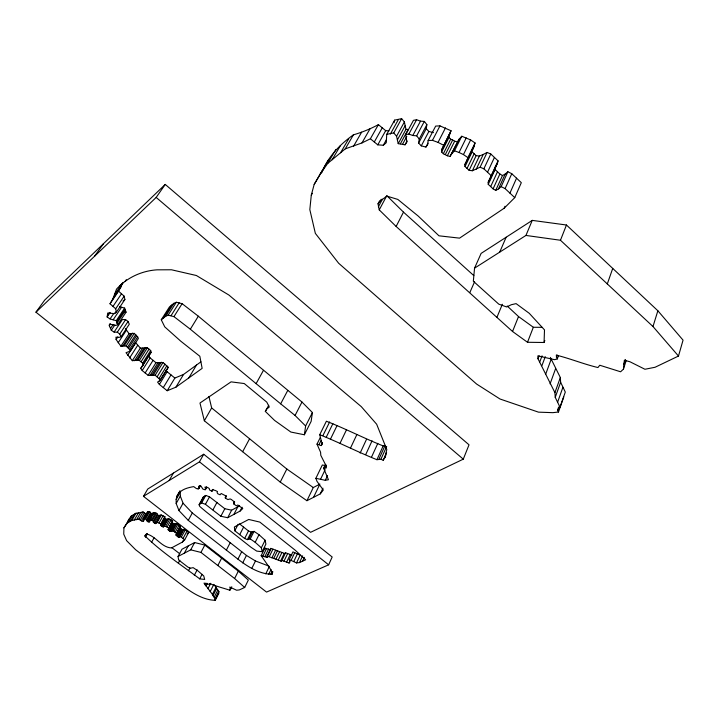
<?xml version="1.0" encoding="UTF-8"?>
<svg xmlns="http://www.w3.org/2000/svg" width="719" height="719" viewBox="0 0 719 719"><rect width="100%" height="100%" fill="white"/><g stroke="black" fill="none" stroke-linecap="round" stroke-linejoin="round"><path stroke-width="1.08" d="M268.439 565.934L255.47 560.973L246.446 555.419L192.306 512.98L183.066 503.21L180.307 496.092L180.307 492.093L176.164 499.489L176.173 503.48L178.968 510.589L188.27 520.367L237.935 559.148C247.785 566.77 259.604 574.256 272.438 574.31L271.98 573.645L272.528 572.755L269.661 567.884L261.159 555.679L264.889 548.103L270.605 549.774L266.893 557.36L261.159 555.679M215.287 600.311C203.279 600.023 192.324 592.959 182.994 585.931L135.63 549.747L126.643 540.688L123.74 534.163L123.929 527.854L127.155 523.18L131.838 520.385L138.902 519.1L141.427 520.907L143.099 521.257L143.836 520.781L143.53 518.776L145.535 518.759L147.431 521.545L149.507 522.138L149.903 521.554L149.139 519.72L153.255 512.494L156.517 513.258L157.452 514.148L153.345 521.383L153.399 522.327L155.771 523.621L160.112 514.894L161.362 515.038L164.894 516.718L160.508 524.951L162.521 526.676L163.357 526.955L168.345 518.525L172.614 520.745L168.129 529.606L169.738 531.17L172.695 530.874L176.712 523.585L180.433 526.11L176.02 534.918L177.881 536.742L178.743 537.237L180.038 536.536L184.028 529.229L188.666 532.509L184.702 539.816L182.419 542.054L171.464 547.941C161.389 547.402 156.329 536.599 146.964 534.064L144.708 535.646C161.02 551.671 181.215 564.918 199.711 578.858L204.681 579.46L203.729 575.919L197.833 570.778L193.132 567.642L190.571 568.217L188.01 567.165L178.636 559.957L178.051 556.47L181.961 549.244L194.615 542.548L204.816 545.074L238.322 571.147L248.343 580.089L244.685 587.477L239.247 589.948L236.569 590.218L229.783 587.028L230.386 589.544L229.828 590.227C222.944 587.953 216.599 586.425 209.418 583.46L210.056 584.592L203.98 583.091L212.402 594.379L215.287 598.882L214.837 599.691L215.287 600.311L218.944 593.094L218.495 592.474L218.953 591.656L214.406 585.095M168.435 529.157L172.614 520.745M544.831 340.482L544.067 342.496L527.503 342.28L512.539 331.486L396.133 226.458L379.246 209.885L378.023 203.801L380.162 201.131L386.84 196.098L397.832 199.424L418.224 216.077L438.976 235.814L459.558 238.142L504.145 208.24L514.759 197.626L521.32 182.662L511.775 173.71L507.884 171.751L501.161 186.643L498.447 188.944L495.724 190.391L493.099 188.854L488.255 184.352L488.183 182.284L497.485 163.267L498.042 160.822L490.807 154.028L487.087 152.446L480.103 167.203L472.365 170.754L469.103 170.331L465.031 166.547L464.807 164.687L473.462 147.925L475.061 142.973L470.639 139.935L461.778 136.233L459.082 139.207L450.094 156.436L447.344 155.771L443.344 153.74L441.637 151.988L441.7 149.696L451.065 130.768L439.974 125.879L435.678 126.077L428.129 140.529L427.751 144.366L425.945 147.062L421.289 145.876L418.62 143.072L419.249 139.037L426.879 124.639L424.336 121.43L420.498 121.143L416.58 119.722L413.461 120.325L405.714 134.651L406.891 142.038L405.031 144.816L398.209 143.647L396.564 136.25L393.769 132.916L386.741 134.345L386.247 142.722L383.317 145.247L377.781 144.852L370.384 138.785L361.954 142.937L345.273 148.851L327.702 163.411L320.306 173.944L314.176 184.415L311.291 195.137L309.826 209.606L315.353 233.378L338.631 263.226L476.589 384.036L499.993 399L538.477 412.149L552.848 412.661L558.474 412.023L563.786 396.942M441.637 151.988L449.007 137.455L449.087 135.163M544.067 342.496L544.499 329.886L529.274 313.322L516.098 303.625L511.335 304.721L506.616 306.95L498.788 304.155L473.336 281.219L474.558 268.151L481.119 253.394L532.249 220.382L566.464 225.011L657.867 310.77L683.05 340.141L678.484 356.049L655.063 367.265L644.934 369.26L629.997 361.783L624.371 360.21L623.445 369.108L620.605 371.786L599.745 365.234L597.965 367.544C583.9 364.209 570.392 358.637 556.281 355.123L557.279 358.943L554.529 359.671L537.866 355.878L537.992 358.781L554.915 392.628L555.239 397.346L559.984 407.161L557.593 410.073L558.474 412.023M147.728 512.845L147.665 511.569L149.66 511.542L151.538 514.337L152.877 514.615M164.894 516.718L160.508 524.951M268.735 405.291L265.329 411.403L274.586 420.426L290.862 432.047L304.38 434.77L311.138 421.37L312.423 412.544L301.989 402.047L198.327 316.198L182.114 303.679L176.326 302.25L173.899 303.31L169.468 306.914L161.272 319.784L164.759 326.884L180.837 341.246L199.828 356.256L202.147 368.362L175.876 387.199L167.194 390.741L159.366 384.422L157.587 382.122L160.499 379.974L155.16 375.192L148.123 375.336L142.2 370.555L140.708 368.389L143.198 364.901L142.686 363.131L139.369 360.444L137.832 360.057L132.323 360.695L126.023 352.705L130.256 351.115L129.546 349.551L126.113 345.965L120.882 346.207L116.127 339.512L115.948 337.166L119.003 337.427L121.053 336.762L119.767 334.038L117.296 332.214L114.087 332.088L111.301 330.282L109.288 325.698L109.504 323.99L115.579 325.482L117.709 324.736L126.068 312.145L124.639 308.092L119.516 306.662M304.38 434.77L305.62 425.99L312.423 412.544M418.62 143.072L426.223 128.665L426.879 124.639M176.164 499.489L176.766 496.55L179.885 490.987M394.102 122.625L394.65 120.127L401.633 118.653L404.384 121.969L405.974 129.357L398.209 143.647M378.886 459.198L385.114 445.394L383.164 445.915C364.048 438.275 345.533 428.767 326.399 421.217L319.73 434.725C339 442.374 357.667 451.963 376.936 459.702L380.908 459.252L383.182 460.259L384.944 457.455L386.804 449.537L376.666 424.237L361.306 406.648L228.885 295.024L196.377 275.512L171.473 269.778L157.048 269.832C141.706 270.802 126.868 277.669 116.532 289.11L112.802 299.023L110.016 303.769L115.678 308.802L116.433 312.136L114.555 313.61L107.715 313.044L107.131 316.98L110.061 318.939L116.244 320.683L117.709 324.736M490.637 178.087L491.194 175.643L483.86 168.803L480.103 167.203M466.343 162.593L467.925 157.65L475.061 142.973M321.752 172.686C327.9 156.985 339.79 144.483 353.415 134.83C362.088 132.332 370.456 128.908 378.401 124.639L385.699 130.66L388.997 130.876M441.7 149.696L451.065 130.768M678.484 356.049L652.987 326.534L657.867 310.77M180.442 526.694L176.02 534.918M623.759 364.65L625.422 359.464M623.445 369.108L626.105 360.812M607.303 283.933L612.732 268.421M557.593 410.073L558.654 407.053M559.984 407.161L565.305 392.062L560.631 382.256L560.335 377.529L550.35 357.406M557.54 402.415L562.896 387.325M554.915 392.628L560.335 377.529M555.239 397.346L560.631 382.256M550.08 383.865L555.562 368.784M556.299 356.948L557.036 354.925M557.279 358.943L558.384 355.905M545.595 374.41L551.158 359.329M541.892 365.701L545.263 356.669M539.789 361.855L542.054 355.833M537.992 358.781L539.133 355.77M527.503 342.28L533.336 327.271L542.099 327.334M291.896 555.122L285.578 552.776L285.2 553.45L284.275 553.333L270.82 548.39L267.1 555.985L280.599 560.964L281.533 561.081L281.902 560.416L289.092 563.049L289.757 562.285L289.263 559.553L292.921 551.877L300.138 555.239L296.507 562.932L289.263 559.553M652.987 326.534L560.469 240.254L566.464 225.011M463.279 459.162L469.022 444.809L165.244 184.423L44.74 300.048L35.95 312.19L310.563 532.33L463.279 459.162L156.176 197.437L35.95 312.19M512.539 331.486L518.525 316.549L507.219 306.042M497.009 317.142L502.356 304.263M474.558 268.151L525.949 235.437L532.249 220.382M499.705 252.144L506.14 237.234M110.016 303.769L118.563 291.168L123.12 282.432M469.831 292.57L474.585 281.776M509.933 193.123L516.557 178.186M504.145 208.24L505.017 206.254M385.708 454.417L386.597 452.431M383.182 460.259L386.274 453.347M514.759 197.626L505.098 188.612L511.775 173.71M384.944 457.455L385.824 455.478M380.908 459.252L386.678 446.427M376.936 459.702L383.164 445.915M498.447 188.944L505.187 174.07L507.884 171.751M328.637 564.819L332.178 557L203.711 454.246L147.719 489.055L143.485 496.335L266.542 592.096L328.637 564.819L199.46 461.85L143.485 496.335M371.534 457.104L377.817 443.344M495.724 190.391L502.482 175.535L505.187 174.07M493.099 188.854L499.876 174.007L495.094 169.531L495.031 167.473L497.485 163.267M490.682 186.598L497.485 171.769M489.594 180.217L496.443 165.397M488.255 184.352L495.094 169.531M365.755 454.516L372.074 440.783M360.138 453.069L366.492 439.372M488.183 182.284L498.042 160.822M487.527 172.227L494.429 157.434M302.546 561.197L304.353 557.333M483.86 168.803L490.807 154.028M296.507 562.932L299.472 562.591L302.645 555.85M350.432 448.207L356.867 434.555M293.81 561.458L297.45 553.774M476.239 169.19L483.24 154.459L487.087 152.446M289.092 563.049L290.009 561.135M291.159 560.191L294.817 552.516M472.365 170.754L479.402 156.032L483.24 154.459M325.114 465.544L322.31 465.004L315.875 478.324L325.303 480.31L327.576 475.529M286.557 562.249L290.206 554.592M265.329 411.403L266.704 409.084L269.283 406.999L266.794 402.155L244.244 383.542L231.06 381.861L199.972 403.026L204.34 420.768L280.248 482.098L306.932 500.712L320.252 493.89L322.966 488.201M320.566 479.24L325.15 469.705M469.103 170.331L476.167 155.637L479.402 156.032M281.533 561.081L285.578 552.776M313.547 497.323L319.434 485.046M339.97 443.407L346.486 429.809M283.978 561.233L287.636 553.585M278.28 560.02L281.956 552.399M306.932 500.712L313.277 487.554L319.892 484.103M271.98 573.645L272.887 571.758M325.303 480.31L328.448 479.735L323.604 468.195L325.446 464.357M323.604 468.195L324.925 467.997L326.309 465.121M280.599 560.964L284.275 553.333M268.744 574.184L271.027 569.475M275.97 559.157L279.655 551.536M270.623 574.382L271.989 571.551M467.062 168.444L474.154 153.758M330.407 439.264L337.004 425.702M265.778 573.843L269.436 566.311M464.807 164.687L468.132 157.838M273.849 558.205L277.552 550.592M467.26 160.418L474.378 145.741M465.031 166.547L472.14 151.88L476.167 155.637M269.266 556.704L272.977 549.1M271.917 557.809L275.62 550.197M467.925 157.65L463.458 154.585L470.639 139.935M320.332 437.404L317.007 444.126L321.123 445.591L322.534 442.697M326.264 437.197L332.897 423.662M262.875 556.066L266.605 548.489M322.975 435.498L329.635 421.972M319.02 444.594L320.917 440.747M264.862 556.641L268.591 549.055M451.802 153.794L454.507 150.828L459.037 152.482L466.263 137.859M239.607 505.843L231.653 510.166L224.831 508.728L209.508 496.811L205.733 495.436L203.162 497.242L199.082 504.72L199.774 506.482L206.2 511.883L251.048 547.303L256.737 551.114L262.156 551.698L265.904 544.103L265.104 540.23L258.993 534.711L254.068 531.359L251.219 532.06L247.39 539.627L244.64 538.513L234.807 530.775L234.385 526.964L248.72 519.46L259.811 522.084L295.149 550.152L305.638 559.795L299.472 562.591M262.156 551.698L261.339 547.824L265.104 540.23M251.758 568.459L255.47 560.973M454.507 150.828L461.778 136.233M261.339 547.824L255.191 542.297L258.993 534.711M450.094 156.436L459.082 139.207M244.685 587.477L234.619 578.525L238.322 571.147M242.698 562.887L246.446 555.419M447.344 155.771L454.66 141.203L457.383 141.85M229.828 590.227L231.212 587.477M230.386 589.544L231.77 586.794M247.39 539.627L248.774 539.106L252.603 531.539M248.774 539.106L250.239 538.944L254.068 531.359M280.248 482.098L286.836 469.031L211.656 407.943L208.914 396.448M445.331 154.558L452.664 140.007L454.66 141.203M214.837 599.691L218.567 592.025M215.287 598.882L218.953 591.656M237.935 559.148L241.71 551.68M443.344 153.74L450.696 139.198L449.007 137.455M212.932 595.799L216.617 588.573M214.1 597.381L217.776 590.155M443.039 147.557L450.427 133.015M244.64 538.513L248.477 530.955L239.508 523.872M212.402 594.379L216.086 587.144M396.133 226.458L403.485 212.132L386.804 195.649L379.246 209.885M210.137 591.638L213.849 584.403M239.724 534.648L243.597 527.099M305.62 425.99L295.069 415.465L301.989 402.047M217.848 565.52L221.641 558.16M226.368 550.116L230.206 542.674M207.944 588.717L210.73 583.289M428.129 140.529L432.461 140.349L438.042 142.389L445.492 127.883M205.086 584.88L206.02 583.073M206.056 586.066L207.449 583.352M234.807 530.775L238.205 524.178M199.082 504.72L201.653 502.932L205.445 504.316L220.85 516.26L227.698 517.716L240.11 511.047L242.087 507.237M432.461 140.349L439.974 125.879M199.711 578.858L202.075 574.337M233.864 514.4L237.818 506.814M425.945 147.062L427.949 143.207M227.698 517.716L231.653 510.166M194.319 575.29L197.168 569.87M240.11 511.047L242.761 508.549L237.845 505.017L236.38 505.816L233.675 503.875L234.529 501.413M421.289 145.876L428.866 131.46L426.223 128.665M233.675 503.875L234.673 501.97M220.85 516.26L224.831 508.728M295.069 415.465L280.671 403.835L287.735 390.48M188.486 570.715L189.924 568.01M178.051 556.47L190.706 549.846L200.934 552.408L204.816 545.074M378.383 206.811L382.427 199.217M405.714 134.651L408.85 134.058L412.805 135.505L416.669 135.81L424.336 121.43M233.531 503.318L234.07 501.646L231.383 499.516L230.125 498.932L227.905 499.561L225.362 498.132L226.197 495.715M225.362 498.132L226.368 496.227M378.023 203.801L379.542 200.952M380.162 201.131L381.178 199.235M242.654 451.721L249.592 438.77M190.706 549.846L194.615 542.548M412.805 135.505L420.498 121.143M212.977 509.825L217.003 502.311M408.85 134.058L416.58 119.722M178.402 562.923L179.858 560.227M184.334 553.181L188.243 545.919M405.031 144.816L407.08 140.996M205.445 504.316L209.508 496.811M402.685 144.016L406.801 136.376M183.003 538.504L186.976 531.197M182.419 542.054L183.408 540.23M176.766 496.55C179.768 489.702 187.039 487.77 193.717 486.619L196.386 488.569L198.201 488.92L199.037 488.372L198.821 486.179L201.023 486.116L202.938 489.154L205.185 489.765L205.652 489.109L204.924 487.105L205.904 487.087L208.474 487.895L209.454 488.857L209.445 489.9L211.97 491.275L212.995 489.378M400.393 143.791L408.14 129.483L405.974 129.357M397.373 139.953L405.165 125.672M184.702 539.816L181.305 537.183L185.286 529.885M199.675 504.055L203.756 496.577M200.664 503.498L204.744 496.011M201.653 502.932L205.733 495.436M177.036 536.086L181.026 528.798M396.564 136.25L404.384 121.969M177.881 536.742L181.871 529.454L180.181 528.141L180.289 527.171M178.743 537.237L182.734 529.948L184.028 529.229M188.27 520.367L192.306 512.98M179.426 536.994L183.408 529.696M205.185 489.765L206.73 486.934M205.652 489.109L206.677 487.221M175.148 532.419L179.166 525.122M176.443 533.983L180.433 526.11M176.182 535.43L180.181 528.141M176.434 533.408L173.872 531.422L177.89 524.133M393.769 132.916L401.633 118.653M198.83 487.581L199.864 485.702M280.671 403.835L256.117 383.649L263.433 370.375M198.201 488.92L199.235 487.042M199.037 488.372L200.592 485.55M169.028 530.622L173.054 523.342M383.317 145.247L386.471 139.558M169.738 531.17L173.764 523.89L176.712 523.585M390.354 134.067L398.236 119.821M170.7 531.413L174.726 524.133M171.715 531.197L175.733 523.908M168.57 528.025L167.096 527.09L171.149 519.81M386.741 134.345L394.65 120.127M168.129 529.606L172.605 521.392M178.968 510.589L183.066 503.21M168.318 530.065L172.479 521.886M163.357 526.955L167.743 519.127M163.689 526.389L168.345 518.525M377.781 144.852L385.699 130.66M164.283 525.796L165.685 526.389L169.747 519.118M160.634 525.508L164.84 517.24M178.474 493.908L180.038 491.122M151.565 542.297L154.073 537.821M161.236 526.011L165.298 518.75L164.705 518.246M161.865 526.29L165.927 519.037L167.419 519.693M162.521 526.676L166.583 519.415M176.173 503.48L180.307 496.092M199.46 461.85L203.711 454.246M156.023 522.147L159.007 523.037L163.087 515.775M374.338 141.913L382.301 127.739M154.342 523.126L158.432 515.891L157.452 514.148M155.771 523.621L158.692 518.525M157.272 522.291L161.362 515.038M149.139 519.72L152.41 520.493L156.517 513.258M144.986 536.437L146.514 533.759M370.384 138.785L378.401 124.639M153.399 522.327L157.497 515.092M145.427 537.273L147.449 533.696M147.431 521.545L151.538 514.337M148.087 521.679L152.194 514.462M148.77 521.841L150.828 518.228M150.028 519.72L154.136 512.494M151.26 520.25L155.376 513.015M145.535 518.759L149.66 511.542M146.541 519.684L150.657 512.467M169.181 480.499L173.423 473.075M361.954 142.937L370.006 128.827M146.982 520.619L151.098 513.402M204.34 420.768L211.656 407.943M141.427 520.907L145.553 513.717L147.224 514.058M143.53 518.776L147.665 511.569M143.503 519.361L147.638 512.153M143.099 521.257L144.133 519.46M144.582 518.875L148.716 511.667M138.902 519.1L143.036 511.91L145.553 513.717M353.532 146.263L361.63 132.197M140.241 520.035L144.375 512.845M134.21 520.143L138.354 512.971L143.036 511.91M136.583 519.711L140.726 512.539M128.35 522.47L132.494 515.334M345.273 148.851L353.415 134.83M130.588 521.131L134.741 513.986M131.838 520.385L135.981 513.231L138.354 512.971M340.563 152.752L348.724 138.749M123.929 527.854L131.298 516.053L135.981 513.231M127.155 523.18L131.298 516.053M327.702 163.411L335.89 149.471M311.291 195.137L312.37 193.285M332.151 159.726L340.33 145.759M320.306 173.944L328.493 160.031M314.176 184.415L322.346 170.538M188.818 377.924L196.485 365.045M175.876 387.199L183.543 374.446L200.925 361.828M128.063 520.754L129.492 518.363M127.631 355.321L135.729 342.756L140.358 348.113L147.377 347.825L150.666 350.495L151.161 352.274L148.653 355.779L150.127 357.945L155.987 362.709L162.997 362.52L168.273 367.283L160.499 379.974M167.194 390.741L174.87 378.041L183.543 374.446M163.285 387.586L170.996 374.905M159.366 384.422L167.123 371.75L165.945 370.222M159.106 378.383L166.898 365.692M256.117 383.649L190.337 329.212L198.327 316.198M159.384 381.124L168.273 367.283M157.137 376.792L164.948 364.111M153.444 374.833L161.29 362.169M155.16 375.192L162.997 362.52M150.1 375.435L157.955 362.789M151.799 375.228L159.645 362.583M148.123 375.336L155.987 362.709M145.166 372.945L153.057 360.327M142.2 370.555L150.127 357.945M142.686 363.131L150.666 350.495M140.708 368.389L148.087 356.678M142.119 366.681L151.161 352.274M161.272 319.784L165.703 316.207L168.129 315.165L173.953 316.621L182.114 303.679M141.032 361.792L149.022 349.164M170.996 315.731L179.175 302.798M137.832 360.057L145.849 347.448M165.703 316.207L173.899 303.31M139.369 360.444L147.377 347.825M168.129 315.165L176.326 302.25M134.516 360.74L142.542 348.149M136.224 360.57L144.24 347.969M163.483 317.996L171.679 305.117M132.323 360.695L140.358 348.113M129.6 357.936L137.662 345.363M129.546 349.551L137.68 336.95L134.282 333.382L129.069 333.652L125.385 328.61M130.256 351.115L138.372 338.514L137.68 336.95M127.649 347.124L135.801 334.533M128.44 348.302L136.583 335.71M126.113 345.965L134.282 333.382M120.882 346.207L129.069 333.652M122.634 346.154L130.813 333.589M124.261 345.704L132.44 333.131M121.053 336.762L129.312 324.179L128.045 321.456L125.6 319.64L122.41 319.533L114.087 332.088M118.159 342.792L126.382 330.246M116.127 339.512L117.898 336.825M119.767 334.038L128.045 321.456M117.296 332.214L125.6 319.64M116.244 320.683L124.639 308.092M116.532 321.959L124.908 309.368M111.301 330.282L114.878 324.907M116.882 323.307L125.259 310.707M109.288 325.698L110.483 323.909M113.153 319.802L121.565 307.229M110.762 328.08L113.153 324.494M110.061 318.939L113.683 313.556M114.555 313.61L115.768 311.812M116.433 312.136L124.89 299.517L124.162 296.174L118.563 291.168M115.678 308.802L124.162 296.174M112.946 306.447L121.457 293.837M107.787 315.12L109.603 312.432M107.131 316.98L110.16 312.495M112.802 299.023L121.376 286.396M125.097 281.497L126.337 279.673M119.561 286.423L120.792 284.607M114.959 294.098L122.329 283.25M211.97 491.275L212.339 489.639L215.565 490.565L217.498 491.571L217.102 492.65L217.83 493.791L220.104 494.798L221.191 493.495L225.775 495.876L225.182 497.62M156.176 197.437L165.244 184.423M94.549 256.261L103.518 243.651M471.925 150.01L473.462 147.925M320.252 493.89L323.298 490.016L316.971 481.299L315.875 478.324M321.123 445.591L322.22 444.36L319.73 434.725M187.138 534.01L188.666 532.509M123.012 301.009L124.89 299.517M124.648 312.648L126.068 312.145M266.893 557.36L267.729 557.216L267.1 555.985M324.925 467.997L326.273 467.952L326.453 466.532L320.791 455.325L320.584 452.233L317.007 444.126M525.949 235.437L560.469 240.254M428.866 131.46L433.476 132.62M158.432 515.891L159.861 516.377M248.477 530.955L251.219 532.06M450.696 139.198L452.664 140.007M165.298 518.75L165.927 519.037M172.695 530.874L173.872 531.422M459.037 152.482L463.458 154.585M165.685 526.389L167.096 527.09M501.161 186.643L505.098 188.612M180.038 536.536L181.305 537.183M438.042 142.389L443.677 145.301M159.007 523.037L160.813 523.98M181.871 529.454L182.734 529.948M499.876 174.007L502.482 175.535M250.239 538.944L255.191 542.297M286.836 469.031L313.277 487.554M518.525 316.549L533.336 327.271M173.953 316.621L190.337 329.212M171.949 547.752L179.705 553.729M200.934 552.408L234.619 578.525M172.353 522.794L173.764 523.89M167.123 371.75L174.87 378.041M403.485 212.132L473.83 275.611M152.41 520.493L153.345 521.383M416.669 135.81L419.249 139.037M153.255 512.494L153.74 513.438M203.162 497.242L203.414 498.105M264.889 548.103L265.149 549.019M270.82 548.39L270.973 548.965"/></g></svg>
